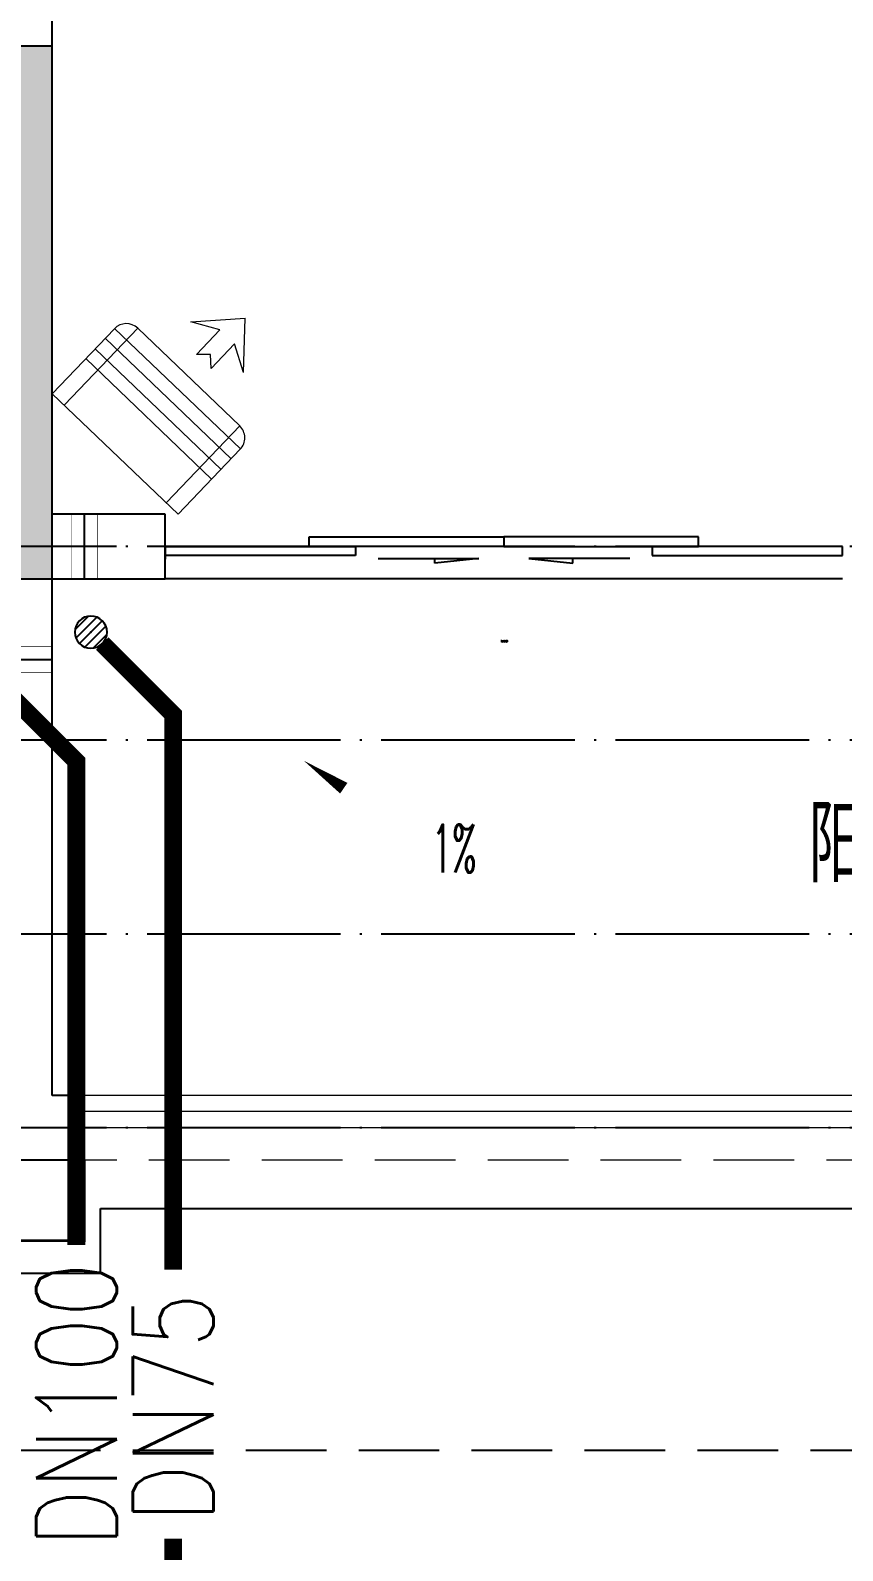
# Model space of a CAD drawing. Extents: x 27938 to 1507990, y 110129 to 923079.
# Drawn here: x 856449 to 858967, y 671348 to 676056 of the extents above; entities that cross this region are included whole.
import ezdxf

# ---------------------------------------------------------------- set-up
doc = ezdxf.new("R2010")
doc.units = 0
doc.header["$LTSCALE"] = 1000
doc.header["$MEASUREMENT"] = 0
doc.linetypes.add('DASH', pattern=[0.35, 0.25, -0.1])
doc.linetypes.add('DOTE', pattern=[2.42, 2, -0.2, 0.02, -0.2])
for name, color, linetype in [('COLUMN', 9, 'Continuous'), ('DOTE', 1, 'Continuous'), ('LVTRY', 6, 'Continuous'), ('PIPE-废水', 31, 'TG_F'), ('PUB_HATCH', 8, 'Continuous'), ('PUB_TEXT', 4, 'Continuous'), ('TEXT_废水', 7, 'Continuous'), ('WALL', 9, 'Continuous'), ('WINDOW', 4, 'Continuous'), ('WINDOW_TEXT', 7, 'Continuous'), ('卫生间', 6, 'Continuous'), ('机电标识类', 1, 'Continuous'), ('看线', 251, 'Continuous')]:
    doc.layers.add(name, color=color, linetype=linetype)
for name, color, linetype, lineweight in [('平面-排水沟', 86, 'Continuous', 15), ('平面-栏杆', 135, 'Continuous', 15), ('平面-看线', 45, 'Continuous', 15), ('平面-空调室内机', 176, 'Continuous', 9), ('平面-空调预留孔', 173, 'Continuous', 15), ('空调', 76, 'Continuous', 13)]:
    doc.layers.add(name, color=color, linetype=linetype, lineweight=lineweight)
doc.styles.add('_TCH_DIM', font='SIMPLEX.shx', dxfattribs={"width": 0.7, "bigfont": 'GBCBIG.shx'})
doc.styles.add('_TCH_WINDOW', font='SIMPLEX.shx', dxfattribs={"width": 0.7, "height": 3.5, "bigfont": 'GBCBIG.shx'})
doc.styles.add('_TWT_PIPEDN', font='SIMPLEX', dxfattribs={"width": 0.8, "height": 3.5, "bigfont": 'HZTXT'})
doc.styles.get("Standard").update_dxf_attribs({"font": 'gbenor.shx', "bigfont": 'gbcbig.shx'})
doc.styles.add('TG_LINETYPE', font='SIMPLEX', dxfattribs={"width": 0.8, "height": 3, "bigfont": 'HZTXT'})
doc.linetypes.add('TG_F', pattern='A,2,-0.3,["F",TG_LINETYPE,S=0.1,R=0,X=-0.23,Y=-0.15],0', length=2.3)

# ---------------------------------------------------------------- blocks, each defined once
blk = doc.blocks.new('A$C148B7D8E')
at = {"layer": '卫生间', "color": 159, "linetype": 'DASH', "true_color": 0x22346e}
blk.add_lwpolyline([(9400.3, 15400), (7700, 15400), (7700, 10800), (7300, 10800), (7300, 10000), (900, 10000), (900, 9000), (-900, 9000), (-900, -900), (1750, -900), (1750, -2100), (23450, -2100), (23450, -900), (25100, -900)], dxfattribs=at)
blk = doc.blocks.new('GFDGFSDFGD')
at = {"layer": 'PUB_HATCH'}
blk.add_hatch(color=0, dxfattribs=at).paths.add_polyline_path([(448216.6, 365523.7), (449216.6, 365523.7), (449216.6, 367173.7), (449016.6, 367173.7), (449016.6, 365723.7), (448216.6, 365723.7)])
at = {"layer": 'COLUMN', "color": 0}
for p, q in [((449216.6, 367173.7), (449016.6, 367173.7)), ((449216.6, 365523.7), (449216.6, 367173.7)), ((448216.6, 365523.7), (449216.6, 365523.7))]:
    blk.add_line(p, q, dxfattribs=at)
blk = doc.blocks.new('$lvtry$00000171')
at = {"color": 0}
for p, q in [((-74.2, 10.6), (-10.6, 74.2)), ((-69.8, -27.4), (27.4, 69.8)), ((-53, -53), (53, 53)), ((-27.4, -69.8), (69.8, 27.4)), ((10.6, -74.2), (74.2, -10.6))]:
    blk.add_line(p, q, dxfattribs=at)
blk.add_circle((0, 0), 75, dxfattribs=at)
blk.add_point((0, 0), dxfattribs=at)
blk = doc.blocks.new('dasdasf1sa2f31as32f')
for p, q in [((-116, 585.6), (43.3, 640.5)), ((82.7, 476.6), (43.3, 640.5)), ((-22.8, 585.5), (-116, 585.6)), ((-22.8, 585.5), (-73.4, 493.2)), ((-269.8, 524.3), (-427.7, 236.5)), ((-269.8, 524.3), (113.7, 314)), ((32.4, 555.1), (-18.1, 462.9)), ((82.7, 476.6), (32.4, 555.1)), ((-473.5, 259.7), (-339.5, 504)), ((134.6, 245.5), (-338.8, 505.1)), ((-31.3, 504.4), (-73.4, 493.2)), ((-18.1, 462.9), (-31.3, 504.4)), ((92.6, 168.8), (-380.9, 428.5)), ((114.7, 208.4), (-359.1, 468.2)), ((72.3, 131.9), (-401.1, 391.6)), ((113.7, 314), (-44.2, 26.2)), ((0, 0), (-473.5, 259.7)), ((134, 244.4), (0, 0))]:
    blk.add_line(p, q)
for centre, start, end in [((-294.5, 479.4), 61.2593, 151.2593), ((89, 269), 331.2593, 61.2593)]:
    blk.add_arc(centre, 51.3, start, end)
blk = doc.blocks.new('dongkong')
blk.add_wipeout([(-603756, 210771), (-603756, 210570.8), (-603836, 210570.8), (-603836, 210771)])
at = {"layer": '机电标识类', "color": 250, "linetype": 'DASH', "ltscale": 400}
for p, q in [((-603796, 210771), (-603796, 210570.8)), ((-603896, 210670.7), (-603696, 210670.7))]:
    blk.add_line(p, q, dxfattribs=at)
at = {"layer": '空调', "color": 6, "linetype": 'DASH', "const_width": 2}
blk.add_lwpolyline([(-603756, 210771), (-603756, 210570.8), (-603836, 210570.8), (-603836, 210771)], close=True, dxfattribs=at)
blk = doc.blocks.new('GDGDRGDGDRGDR')
at = {"layer": '平面-空调室内机', "ltscale": 0.3, "rotation": 90}
blk.add_blockref('dongkong', (659787.3, 1046278.1), dxfattribs=at)
at = {"layer": '平面-空调预留孔', "rotation": 344.9999999966897}
blk.add_blockref('dasdasf1sa2f31as32f', (449606.8, 442932.1), dxfattribs=at)
at = {"layer": '平面-空调室内机', "ltscale": 0.3, "rotation": 180}
blk.add_blockref('dongkong', (-154479.5, 653502.9), dxfattribs=at)
blk = doc.blocks.new('$DorLib2D$00000138')
at = {"color": 0, "linetype": 'Continuous'}
for p, q in [((-0.2875, 0), (-0.2875, 0.1538)), ((-0.2875, 0.1538), (0, 0.1538)), ((0, 0.1538), (0, 0)), ((0.2875, 0.1538), (0, 0.1538)), ((0.2875, 0), (0.2875, 0.1538)), ((-0.5, -0.1399), (-0.5, 0)), ((-0.5, 0), (-0.2188, 0)), ((0, 0), (-0.2875, 0)), ((-0.2188, 0), (-0.2188, -0.1399)), ((0, 0), (0.2875, 0)), ((0.2188, 0), (0.2188, -0.1399)), ((0.5, 0), (0.2188, 0)), ((0.5, 0), (0.5, -0.1946)), ((0.5, -0.1399), (0.5, 0)), ((-0.2188, -0.1399), (-0.5, -0.1399)), ((0.2188, -0.1399), (0.5, -0.1399)), ((-0.1857, -0.186), (-0.037, -0.186)), ((-0.037, -0.186), (-0.1019, -0.2583)), ((-0.1019, -0.2583), (-0.1019, -0.186)), ((0.1857, -0.186), (0.037, -0.186)), ((0.037, -0.186), (0.1019, -0.2583)), ((0.1019, -0.2583), (0.1019, -0.186))]:
    blk.add_line(p, q, dxfattribs=at)

msp = doc.modelspace()

# ---------------------------------------------------------------- linework, layer by layer
at = {"color": 8, "const_width": 8}
msp.add_lwpolyline([(855466.6, 672557.2), (855466.6, 672257.2), (855566.6, 672257.2), (855566.6, 672307.2), (856616.6, 672307.2), (856616.6, 672557.2)], dxfattribs=at)
at = {"layer": 'DOTE', "color": 169, "linetype": 'DOTE', "ltscale": 0.3}
msp.add_line((879916.6, 672657.2), (825916.6, 672657.2), dxfattribs=at)
at = {"layer": 'PIPE-废水', "ltscale": 0.5, "const_width": 55}
msp.add_lwpolyline([(856891.6, 670957.2), (856891.6, 671384.9)], dxfattribs=at)
at = {"layer": 'WALL', "color": 8}
msp.add_line((856616.6, 672557.2), (856416.6, 672557.2), dxfattribs=at)
at = {"layer": '平面-栏杆', "color": 8}
for points in [[(861266.6, 672707.2), (856616.6, 672707.2)], [(861266.6, 672657.2), (856616.6, 672657.2)], [(861266.6, 672657.2), (856616.6, 672657.2)]]:
    msp.add_lwpolyline(points, dxfattribs=at)
at = {"layer": '平面-看线', "color": 8}
msp.add_lwpolyline([(861266.6, 672757.2), (856616.6, 672757.2)], dxfattribs=at)
at = {"layer": '平面-看线', "color": 8, "linetype": 'DASH'}
msp.add_lwpolyline([(861266.6, 672557.2), (856616.6, 672557.2)], dxfattribs=at)
at = {"layer": '看线', "color": 8}
msp.add_lwpolyline([(855466.6, 672757.2), (855416.6, 672757.2), (855416.6, 672207.2), (856666.6, 672207.2), (856666.6, 672407.2)], dxfattribs=at)
at = {"layer": '看线', "color": 8, "ltscale": 0.5}
msp.add_lwpolyline([(856666.6, 672407.2), (861266.6, 672407.2)], dxfattribs=at)

# ---------------------------------------------------------------- block references
at = {"color": 8, "xscale": -1}
msp.add_blockref('A$C148B7D8E', (878016.6, 673757.2), dxfattribs=at)
at = {"color": 8}
msp.add_blockref('GFDGFSDFGD', (407300, 308833.4), dxfattribs=at)
at = {"layer": 'LVTRY', "color": 8, "xscale": -0.6666666667107825, "yscale": 0.6666666667107825, "rotation": 90.00000000602213}
msp.add_blockref('$lvtry$00000171', (856636.6, 674192.2), dxfattribs=at)

# ---------------------------------------------------------------- texts
at = {"layer": 'TEXT_废水', "style": '_TWT_PIPEDN', "width": 0.8}
for s, p in [('DN100', (856716.6, 671358.1)), ('DN75', (857016.6, 671434.9))]:
    msp.add_text(s, height=250, rotation=90, dxfattribs=at).set_placement(p)

# ---------------------------------------------------------------- next in the draw order: block references
at = {"color": 8}
msp.add_blockref('GDGDRGDGDRGDR', (407300, 231625.1), dxfattribs=at)

# ---------------------------------------------------------------- next in the draw order: hatches: boundary and pattern name
at = {"layer": 'PIPE-废水'}
for points in [[(856891.6, 673937.2), (856911, 673956.6), (856919.1, 673948.6)], [(856891.6, 673937.2), (856911, 673956.6), (856919.1, 673948.6)], [(856891.6, 673937.2), (856919.1, 673937.2), (856919.1, 673948.6)], [(856891.6, 673937.2), (856919.1, 673937.2), (856919.1, 673948.6)], [(856591.6, 673792.2), (856611, 673811.6), (856619.1, 673803.6)], [(856591.6, 673792.2), (856611, 673811.6), (856619.1, 673803.6)], [(856591.6, 673792.2), (856619.1, 673792.2), (856619.1, 673803.6)], [(856591.6, 673792.2), (856619.1, 673792.2), (856619.1, 673803.6)]]:
    msp.add_hatch(color=256, dxfattribs=at).paths.add_polyline_path(points)

# ---------------------------------------------------------------- next in the draw order: linework, layer by layer
at = {"layer": 'DOTE', "color": 169, "linetype": 'DOTE', "ltscale": 0.3}
for p, q in [((879916.6, 674457.2), (825916.6, 674457.2)), ((879916.6, 673857.2), (825916.6, 673857.2)), ((879916.6, 673257.2), (825916.6, 673257.2))]:
    msp.add_line(p, q, dxfattribs=at)
at = {"layer": 'PIPE-废水', "ltscale": 0.5, "const_width": 55}
for points in [[(856230.5, 674153.3), (856591.6, 673792.2)], [(856230.5, 674153.3), (856591.6, 673792.2)], [(856671.8, 674156.9), (856891.6, 673937.2)], [(856671.8, 674156.9), (856891.6, 673937.2)], [(856891.6, 672218.2), (856891.6, 673937.2)], [(856891.6, 672218.2), (856891.6, 673937.2)], [(856591.6, 672293.8), (856591.6, 673792.2)], [(856591.6, 672293.8), (856591.6, 673792.2)]]:
    msp.add_lwpolyline(points, dxfattribs=at)
at = {"layer": 'WALL', "color": 8}
for p, q in [((856516.6, 674557.2), (856516.6, 677857.2)), ((856866.6, 674557.2), (856516.6, 674557.2)), ((856866.6, 674557.2), (856516.6, 674557.2)), ((856866.6, 674357.2), (856866.6, 674557.2)), ((856866.6, 674357.2), (856866.6, 674557.2)), ((856516.6, 674357.2), (856866.6, 674357.2)), ((856516.6, 672757.2), (856516.6, 674357.2)), ((856516.6, 674357.2), (856866.6, 674357.2)), ((856516.6, 672757.2), (856516.6, 674357.2)), ((856616.6, 672757.2), (856516.6, 672757.2)), ((856616.6, 672757.2), (856516.6, 672757.2)), ((856616.6, 672557.2), (856616.6, 672757.2)), ((856616.6, 672557.2), (856616.6, 672757.2))]:
    msp.add_line(p, q, dxfattribs=at)
at = {"layer": 'WINDOW', "color": 8}
msp.add_line((858966.6, 674357.2), (856866.6, 674357.2), dxfattribs=at)
msp.add_line((858966.6, 674357.2), (856866.6, 674357.2), dxfattribs=at)
at = {"layer": '平面-排水沟', "color": 8}
msp.add_lwpolyline([(857651.8, 673550.1, 0, 0, 0), (857296.8, 673793.8, 0, 40, 0), (857420.4, 673708.9, 0, 0, 0)], format="xyseb", dxfattribs=at)
msp.add_lwpolyline([(857651.8, 673550.1, 0, 0, 0), (857296.8, 673793.8, 0, 40, 0), (857420.4, 673708.9, 0, 0, 0)], format="xyseb", dxfattribs=at)
at = {"layer": '平面-栏杆', "color": 8}
msp.add_lwpolyline([(861266.6, 672707.2), (856616.6, 672707.2)], dxfattribs=at)
at = {"layer": '平面-看线', "color": 8}
msp.add_lwpolyline([(861266.6, 672757.2), (856616.6, 672757.2)], dxfattribs=at)
at = {"layer": '看线', "color": 8}
msp.add_lwpolyline([(855466.6, 672757.2), (855416.6, 672757.2), (855416.6, 672207.2), (856666.6, 672207.2), (856666.6, 672407.2)], dxfattribs=at)

# ---------------------------------------------------------------- next in the draw order: block references
at = {"layer": 'LVTRY', "color": 8, "xscale": -0.6666666667107825, "yscale": 0.6666666667107825, "rotation": 90.00000000602213}
msp.add_blockref('$lvtry$00000171', (856636.6, 674192.2), dxfattribs=at)
at = {"layer": 'WINDOW', "color": 8}
ref = msp.add_blockref('$DorLib2D$00000138', (857916.6, 674457.2), dxfattribs=dict(at, xscale=2100, yscale=-200, zscale=2100, rotation=179.9999999989443))
ref.add_attrib('A', 'TLM2123', (857907.5, 674161.7), dxfattribs={"layer": 'WINDOW_TEXT', "color": 8, "ltscale": 0.5, "height": 5.95, "rotation": 360, "style": '_TCH_WINDOW', "width": 0.494118})
ref = msp.add_blockref('$DorLib2D$00000138', (857916.6, 674457.2), dxfattribs=dict(at, xscale=2100, yscale=-200, zscale=2100, rotation=179.9999999989443))
ref.add_attrib('A', 'TLM2123', (857907.5, 674161.7), dxfattribs={"layer": 'WINDOW_TEXT', "color": 8, "ltscale": 0.5, "height": 5.95, "rotation": 360, "style": '_TCH_WINDOW', "width": 0.494118})

# ---------------------------------------------------------------- next in the draw order: texts
at = {"layer": 'PUB_TEXT', "color": 8}
msp.add_text('阳台', height=236.31, dxfattribs=at).set_placement((858861.5, 673416.5))
msp.add_text('阳台', height=236.31, dxfattribs=at).set_placement((858861.5, 673416.5))
at = {"layer": '平面-排水沟', "color": 7, "style": '_TCH_DIM', "width": 0.494118}
msp.add_text('1%', height=148.75, dxfattribs=at).set_placement((857693.1, 673447.4))
msp.add_text('1%', height=148.75, dxfattribs=at).set_placement((857693.1, 673447.4))

doc.saveas('drawing.dxf')
